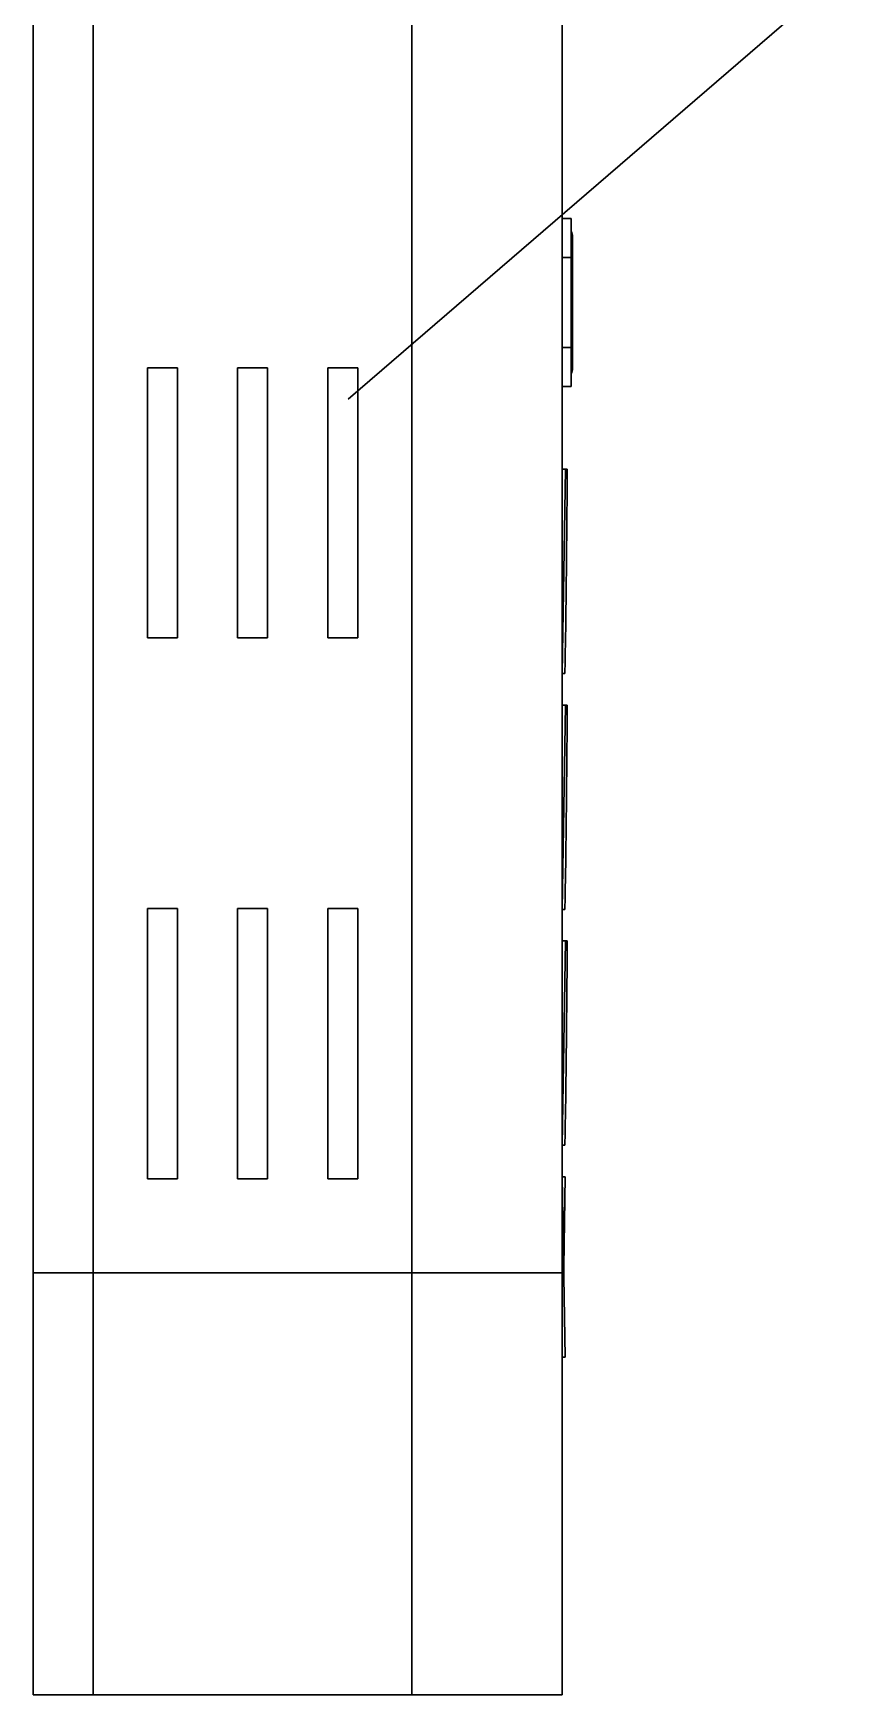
# Model space of a CAD drawing. Header units: millimetres. Extents: x 318 to 879, y 422 to 911.
# Drawn here: x 766.8 to 821.1, y 498.4 to 609 of the extents above; entities that cross this region are included whole.
import ezdxf

# ---------------------------------------------------------------- set-up
doc = ezdxf.new("R2010")
doc.units = ezdxf.units.MM

msp = doc.modelspace()

# ---------------------------------------------------------------- linework, layer by layer
at = {"color": 7, "linetype": 'Continuous', "lineweight": 30, "true_color": 0xffffff}
for p, q in [((766.79, 526.45), (766.79, 774.24)), ((770.79, 526.45), (770.79, 774.24)), ((791.99, 699.93), (791.99, 526.45)), ((801.99, 699.93), (801.99, 526.45)), ((791.99, 526.45), (791.99, 630.99)), ((801.99, 596.65), (802.59, 596.65)), ((802.59, 596.65), (802.59, 594.05)), ((802.69, 594.05), (802.69, 595.45)), ((801.99, 594.05), (802.59, 594.05)), ((802.59, 594.05), (802.59, 588.05)), ((802.69, 588.05), (802.69, 594.05)), ((801.99, 588.05), (802.59, 588.05)), ((802.59, 588.05), (802.59, 585.45)), ((802.69, 586.65), (802.69, 588.05)), ((776.39, 586.71), (774.39, 586.71)), ((774.39, 586.71), (774.39, 568.72)), ((774.39, 568.72), (774.39, 586.71)), ((774.39, 586.71), (776.39, 586.71)), ((774.39, 586.71), (776.39, 586.71)), ((774.39, 586.71), (774.39, 586.71)), ((776.39, 586.71), (774.39, 586.71)), ((776.39, 586.71), (774.39, 586.71)), ((776.39, 568.72), (776.39, 586.71)), ((776.39, 586.71), (776.39, 568.72)), ((776.39, 586.71), (776.39, 586.71)), ((782.39, 586.71), (780.39, 586.71)), ((780.39, 586.71), (780.39, 568.72)), ((780.39, 568.72), (780.39, 586.71)), ((780.39, 586.71), (782.39, 586.71)), ((780.39, 586.71), (782.39, 586.71)), ((780.39, 586.71), (780.39, 586.71)), ((782.39, 586.71), (780.39, 586.71)), ((782.39, 586.71), (780.39, 586.71)), ((782.39, 568.72), (782.39, 586.71)), ((782.39, 586.71), (782.39, 568.72)), ((782.39, 586.71), (782.39, 586.71)), ((788.39, 586.71), (786.39, 586.71)), ((786.39, 586.71), (786.39, 568.72)), ((786.39, 568.72), (786.39, 586.71)), ((786.39, 586.71), (788.39, 586.71)), ((786.39, 586.71), (788.39, 586.71)), ((786.39, 586.71), (786.39, 586.71)), ((788.39, 586.71), (786.39, 586.71)), ((788.39, 586.71), (786.39, 586.71)), ((788.39, 568.72), (788.39, 586.71)), ((788.39, 586.71), (788.39, 568.72)), ((788.39, 586.71), (788.39, 586.71)), ((801.99, 585.45), (802.59, 585.45)), ((802.23, 579.95), (801.99, 566.35)), ((801.99, 579.95), (802.23, 579.95)), ((802.34, 579.95), (802.23, 579.95)), ((774.39, 568.72), (776.39, 568.72)), ((776.39, 568.72), (774.39, 568.72)), ((780.39, 568.72), (782.39, 568.72)), ((782.39, 568.72), (780.39, 568.72)), ((786.39, 568.72), (788.39, 568.72)), ((788.39, 568.72), (786.39, 568.72)), ((801.99, 566.35), (802.18, 566.35)), ((801.99, 564.25), (802.23, 564.25)), ((802.23, 564.25), (801.99, 550.65)), ((802.34, 564.25), (802.23, 564.25)), ((776.39, 550.71), (774.39, 550.71)), ((774.39, 550.71), (774.39, 532.72)), ((774.39, 532.72), (774.39, 550.71)), ((774.39, 550.71), (776.39, 550.71)), ((774.39, 550.71), (776.39, 550.71)), ((774.39, 550.71), (774.39, 550.71)), ((776.39, 550.71), (774.39, 550.71)), ((776.39, 550.71), (774.39, 550.71)), ((776.39, 532.72), (776.39, 550.71)), ((776.39, 550.71), (776.39, 532.72)), ((776.39, 550.71), (776.39, 550.71)), ((782.39, 550.71), (780.39, 550.71)), ((780.39, 550.71), (780.39, 532.72)), ((780.39, 532.72), (780.39, 550.71)), ((780.39, 550.71), (782.39, 550.71)), ((780.39, 550.71), (782.39, 550.71)), ((780.39, 550.71), (780.39, 550.71)), ((782.39, 550.71), (780.39, 550.71)), ((782.39, 550.71), (780.39, 550.71)), ((782.39, 532.72), (782.39, 550.71)), ((782.39, 550.71), (782.39, 532.72)), ((782.39, 550.71), (782.39, 550.71)), ((788.39, 550.71), (786.39, 550.71)), ((786.39, 550.71), (786.39, 532.72)), ((786.39, 532.72), (786.39, 550.71)), ((786.39, 550.71), (788.39, 550.71)), ((786.39, 550.71), (788.39, 550.71)), ((786.39, 550.71), (786.39, 550.71)), ((788.39, 550.71), (786.39, 550.71)), ((788.39, 550.71), (786.39, 550.71)), ((788.39, 532.72), (788.39, 550.71)), ((788.39, 550.71), (788.39, 532.72)), ((788.39, 550.71), (788.39, 550.71)), ((801.99, 550.65), (802.18, 550.65)), ((802.23, 548.55), (801.99, 534.95)), ((801.99, 548.55), (802.23, 548.55)), ((802.34, 548.55), (802.23, 548.55)), ((801.99, 534.95), (802.18, 534.95)), ((774.39, 532.72), (776.39, 532.72)), ((776.39, 532.72), (774.39, 532.72)), ((780.39, 532.72), (782.39, 532.72)), ((782.39, 532.72), (780.39, 532.72)), ((786.39, 532.72), (788.39, 532.72)), ((788.39, 532.72), (786.39, 532.72)), ((801.99, 532.85), (802.2, 532.85)), ((801.99, 532.85), (802.2, 520.85)), ((802.2, 532.85), (802.1, 526.85)), ((766.79, 526.45), (770.79, 526.45)), ((766.79, 498.37), (766.79, 526.45)), ((770.79, 526.45), (791.99, 526.45)), ((770.79, 498.37), (770.79, 526.45)), ((770.79, 526.45), (791.99, 526.45)), ((770.79, 498.37), (770.79, 526.45)), ((791.99, 526.45), (801.99, 526.45)), ((791.99, 526.45), (791.99, 498.37)), ((791.99, 498.37), (791.99, 526.45)), ((801.99, 526.45), (801.99, 498.37)), ((801.99, 520.85), (802.2, 520.85)), ((766.79, 498.37), (770.79, 498.37)), ((766.79, 498.37), (770.79, 498.37)), ((766.79, 498.37), (766.79, 498.37)), ((770.79, 498.37), (770.79, 498.37)), ((770.79, 498.37), (791.99, 498.37)), ((770.79, 498.37), (791.99, 498.37)), ((791.99, 498.37), (780.29, 498.37)), ((780.29, 498.37), (791.99, 498.37)), ((780.29, 498.37), (780.29, 498.37)), ((781.87, 498.37), (781.87, 498.37)), ((783.83, 498.37), (783.83, 498.37)), ((783.83, 498.37), (783.83, 498.37)), ((784.47, 498.37), (786.79, 498.37)), ((786.79, 498.37), (784.47, 498.37)), ((784.83, 498.37), (791.99, 498.37)), ((791.99, 498.37), (784.83, 498.37)), ((791.99, 498.37), (784.83, 498.37)), ((784.83, 498.37), (791.99, 498.37)), ((786.59, 498.37), (788.33, 498.37)), ((786.59, 498.37), (786.59, 498.37)), ((788.33, 498.37), (786.59, 498.37)), ((786.59, 498.37), (788.33, 498.37)), ((788.33, 498.37), (786.59, 498.37)), ((786.59, 498.37), (786.59, 498.37)), ((787.03, 498.37), (787.03, 498.37)), ((787.03, 498.37), (787.03, 498.37)), ((787.03, 498.37), (787.03, 498.37)), ((787.03, 498.37), (787.03, 498.37)), ((787.63, 498.37), (788.71, 498.37)), ((788.71, 498.37), (787.63, 498.37)), ((787.63, 498.37), (788.71, 498.37)), ((788.71, 498.37), (787.63, 498.37)), ((787.63, 498.37), (788.71, 498.37)), ((788.71, 498.37), (787.63, 498.37)), ((787.63, 498.37), (788.71, 498.37)), ((788.71, 498.37), (787.63, 498.37)), ((787.65, 498.37), (787.65, 498.37)), ((788.25, 498.37), (789.33, 498.37)), ((789.33, 498.37), (788.25, 498.37)), ((788.33, 498.37), (788.33, 498.37)), ((788.33, 498.37), (788.33, 498.37)), ((789.31, 498.37), (789.31, 498.37)), ((789.31, 498.37), (789.31, 498.37)), ((789.31, 498.37), (789.31, 498.37)), ((789.31, 498.37), (789.31, 498.37)), ((789.39, 498.37), (789.39, 498.37)), ((789.93, 498.37), (789.93, 498.37)), ((791.99, 498.37), (791.99, 498.37)), ((791.99, 498.37), (791.99, 498.37)), ((791.99, 498.37), (791.99, 498.37)), ((791.99, 498.37), (801.99, 498.37)), ((791.99, 498.37), (791.99, 498.37)), ((791.99, 498.37), (791.99, 498.37))]:
    msp.add_line(p, q, dxfattribs=at)
at = {"color": 7, "lineweight": 30, "true_color": 0xffffff}
msp.add_line((787.75, 584.62), (821.07, 613.34), dxfattribs=at)
at = {"color": 7, "linetype": 'Continuous', "lineweight": 25, "true_color": 0xffffff}
for p, q in [((802.59, 594.05), (802.69, 594.05)), ((802.59, 588.05), (802.69, 588.05)), ((784.83, 498.37), (784.83, 498.37))]:
    msp.add_line(p, q, dxfattribs=at)
at = {"color": 7, "linetype": 'Continuous', "lineweight": 30, "true_color": 0xffffff, "flags": 128}
for points in [[(784.83, 498.37), (784.63, 498.37), (784.44, 498.37), (784.27, 498.37), (784.12, 498.37), (783.99, 498.37), (783.9, 498.37), (783.84, 498.37), (783.83, 498.37)], [(783.83, 498.37), (783.84, 498.37), (783.9, 498.37), (783.99, 498.37), (784.12, 498.37), (784.27, 498.37), (784.44, 498.37), (784.63, 498.37), (784.83, 498.37)], [(784.83, 498.37), (784.63, 498.37), (784.44, 498.37), (784.27, 498.37), (784.12, 498.37), (783.99, 498.37), (783.9, 498.37), (783.84, 498.37), (783.83, 498.37)], [(783.83, 498.37), (783.84, 498.37), (783.9, 498.37), (783.99, 498.37), (784.12, 498.37), (784.27, 498.37), (784.44, 498.37), (784.63, 498.37), (784.83, 498.37)], [(787.63, 498.37), (787.52, 498.37), (787.4, 498.37), (787.3, 498.37), (787.21, 498.37), (787.14, 498.37), (787.08, 498.37), (787.05, 498.37), (787.03, 498.37)], [(787.03, 498.37), (787.05, 498.37), (787.08, 498.37), (787.14, 498.37), (787.21, 498.37), (787.3, 498.37), (787.4, 498.37), (787.52, 498.37), (787.63, 498.37)], [(787.63, 498.37), (787.52, 498.37), (787.4, 498.37), (787.3, 498.37), (787.21, 498.37), (787.14, 498.37), (787.08, 498.37), (787.05, 498.37), (787.03, 498.37)], [(787.03, 498.37), (787.05, 498.37), (787.08, 498.37), (787.14, 498.37), (787.21, 498.37), (787.3, 498.37), (787.4, 498.37), (787.52, 498.37), (787.63, 498.37)], [(787.63, 498.37), (787.52, 498.37), (787.4, 498.37), (787.3, 498.37), (787.21, 498.37), (787.14, 498.37), (787.08, 498.37), (787.05, 498.37), (787.03, 498.37)], [(787.03, 498.37), (787.05, 498.37), (787.08, 498.37), (787.14, 498.37), (787.21, 498.37), (787.3, 498.37), (787.4, 498.37), (787.52, 498.37), (787.63, 498.37)], [(787.63, 498.37), (787.52, 498.37), (787.4, 498.37), (787.3, 498.37), (787.21, 498.37), (787.14, 498.37), (787.08, 498.37), (787.05, 498.37), (787.03, 498.37)], [(787.03, 498.37), (787.05, 498.37), (787.08, 498.37), (787.14, 498.37), (787.21, 498.37), (787.3, 498.37), (787.4, 498.37), (787.52, 498.37), (787.63, 498.37)], [(788.25, 498.37), (788.14, 498.37), (788.02, 498.37), (787.92, 498.37), (787.83, 498.37), (787.76, 498.37), (787.7, 498.37), (787.67, 498.37), (787.65, 498.37)], [(787.65, 498.37), (787.67, 498.37), (787.7, 498.37), (787.76, 498.37), (787.83, 498.37), (787.92, 498.37), (788.02, 498.37), (788.14, 498.37), (788.25, 498.37)], [(788.71, 498.37), (788.83, 498.37), (788.94, 498.37), (789.04, 498.37), (789.13, 498.37), (789.21, 498.37), (789.26, 498.37), (789.3, 498.37), (789.31, 498.37)], [(789.31, 498.37), (789.3, 498.37), (789.26, 498.37), (789.21, 498.37), (789.13, 498.37), (789.04, 498.37), (788.94, 498.37), (788.83, 498.37), (788.71, 498.37)], [(788.71, 498.37), (788.83, 498.37), (788.94, 498.37), (789.04, 498.37), (789.13, 498.37), (789.21, 498.37), (789.26, 498.37), (789.3, 498.37), (789.31, 498.37)], [(789.31, 498.37), (789.3, 498.37), (789.26, 498.37), (789.21, 498.37), (789.13, 498.37), (789.04, 498.37), (788.94, 498.37), (788.83, 498.37), (788.71, 498.37)], [(788.71, 498.37), (788.83, 498.37), (788.94, 498.37), (789.04, 498.37), (789.13, 498.37), (789.21, 498.37), (789.26, 498.37), (789.3, 498.37), (789.31, 498.37)], [(789.31, 498.37), (789.3, 498.37), (789.26, 498.37), (789.21, 498.37), (789.13, 498.37), (789.04, 498.37), (788.94, 498.37), (788.83, 498.37), (788.71, 498.37)], [(788.71, 498.37), (788.83, 498.37), (788.94, 498.37), (789.04, 498.37), (789.13, 498.37), (789.21, 498.37), (789.26, 498.37), (789.3, 498.37), (789.31, 498.37)], [(789.31, 498.37), (789.3, 498.37), (789.26, 498.37), (789.21, 498.37), (789.13, 498.37), (789.04, 498.37), (788.94, 498.37), (788.83, 498.37), (788.71, 498.37)], [(789.33, 498.37), (789.45, 498.37), (789.56, 498.37), (789.66, 498.37), (789.75, 498.37), (789.83, 498.37), (789.88, 498.37), (789.92, 498.37), (789.93, 498.37)], [(789.93, 498.37), (789.92, 498.37), (789.88, 498.37), (789.83, 498.37), (789.75, 498.37), (789.66, 498.37), (789.56, 498.37), (789.45, 498.37), (789.33, 498.37)]]:
    msp.add_lwpolyline(points, dxfattribs=at)
at = {"color": 7, "linetype": 'Continuous', "lineweight": 30, "true_color": 0xffffff}
for centre, start, end in [((802.09, 595.45), 0, 33.5573), ((802.09, 586.65), 326.4427, 0)]:
    msp.add_arc(centre, 0.6, start, end, dxfattribs=at)
for points, knots in [([(802.34, 579.95), (802.33, 578.75), (802.31, 576.35), (802.28, 573.19), (802.25, 570.54), (802.22, 568.46), (802.19, 567.06), (802.18, 566.35)], [0, 0, 0, 0, 0.279965, 0.5599275, 0.7064634, 0.8534931, 1, 1, 1, 1]), ([(802.34, 564.25), (802.33, 563.05), (802.31, 560.65), (802.28, 557.49), (802.25, 554.84), (802.22, 552.76), (802.19, 551.36), (802.18, 550.65)], [0, 0, 0, 0, 0.279965, 0.5599275, 0.7064634, 0.8534931, 1, 1, 1, 1]), ([(802.34, 548.55), (802.33, 547.35), (802.31, 544.95), (802.28, 541.79), (802.25, 539.14), (802.22, 537.06), (802.19, 535.66), (802.18, 534.95)], [0, 0, 0, 0, 0.279965, 0.5599275, 0.7064634, 0.8534931, 1, 1, 1, 1]), ([(781.87, 498.37), (781.91, 498.37), (781.99, 498.37), (782.59, 498.37), (783.45, 498.37), (784.13, 498.37), (784.47, 498.37)], [0, 0, 0, 0, 0.25043, 0.50003, 0.749723, 1, 1, 1, 1]), ([(784.47, 498.37), (784.13, 498.37), (783.45, 498.37), (782.59, 498.37), (781.99, 498.37), (781.91, 498.37), (781.87, 498.37)], [0, 0, 0, 0, 0.25043, 0.50003, 0.749723, 1, 1, 1, 1]), ([(789.39, 498.37), (789.35, 498.37), (789.27, 498.37), (788.67, 498.37), (787.81, 498.37), (787.13, 498.37), (786.79, 498.37)], [0, 0, 0, 0, 0.25043, 0.50003, 0.749723, 1, 1, 1, 1]), ([(786.79, 498.37), (787.13, 498.37), (787.81, 498.37), (788.67, 498.37), (789.27, 498.37), (789.35, 498.37), (789.39, 498.37)], [0, 0, 0, 0, 0.25043, 0.50003, 0.749723, 1, 1, 1, 1])]:
    msp.add_open_spline(points, degree=3, knots=knots, dxfattribs=at)

doc.saveas('drawing.dxf')
